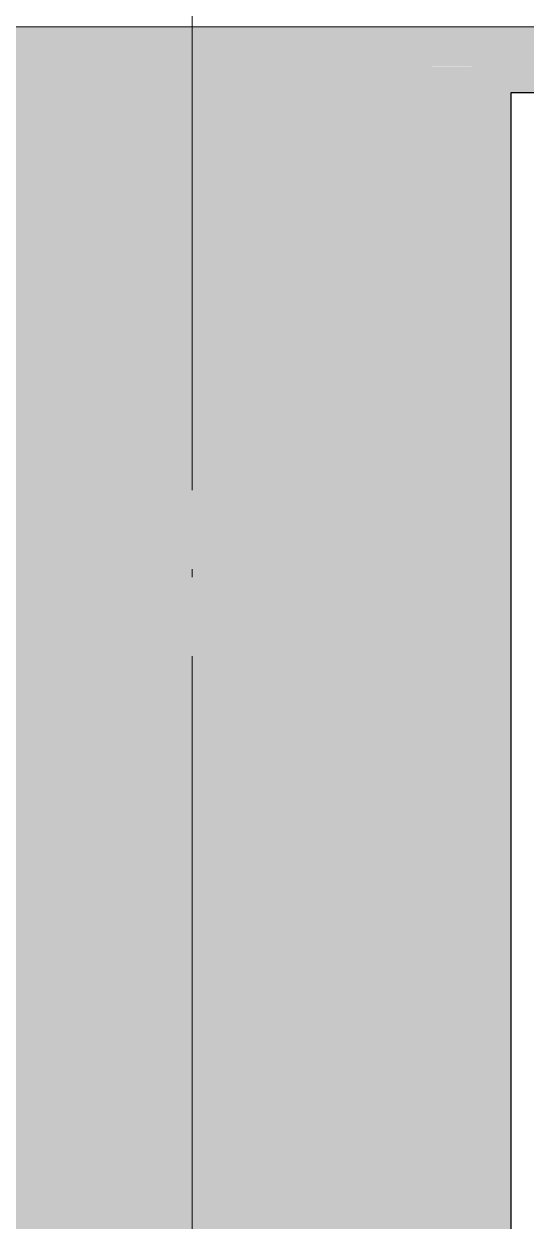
# Model space of a CAD drawing. Extents: x -965262 to 1142518, y -357520 to 71675.
# Drawn here: x -854492 to -853222, y -93203 to -90171 of the extents above; entities that cross this region are included whole.
import ezdxf

# ---------------------------------------------------------------- set-up
doc = ezdxf.new("R2010")
doc.units = 0
doc.header["$LTSCALE"] = 10
doc.linetypes.add('DOTE', pattern=[2.42, 2, -0.2, 0.02, -0.2])
doc.layers.get('0').update_dxf_attribs({"linetype": 'CONTINUOUS', "lineweight": 30})
doc.layers.add('DOTE', color=7, linetype='DOTE', lineweight=9)
doc.layers.add('Оборудование', color=7, linetype='CONTINUOUS', lineweight=30)

msp = doc.modelspace()

# ---------------------------------------------------------------- hatches: boundary and pattern name
at = {"lineweight": 30, "true_color": 0xed450c}
h = msp.add_hatch(color=20, dxfattribs=at)
h.dxf.hatch_style = 1
h.paths.add_polyline_path([(-853716.2, -101638.9), (-854066.2, -101638.9), (-854066.2, -101738.9), (-853816.2, -101738.9), (-853816.2, -102238.9), (-853816.2, -102338.9), (-853716.2, -102338.9)], flags=17)
h.paths.add_polyline_path([(-853816.2, -102238.9), (-854066.2, -102238.9), (-854066.2, -102338.9), (-853816.2, -102338.9)], flags=16)
h.paths.add_polyline_path([(-854066.2, -90178.9), (-857076.2, -90178.9), (-857076.2, -92788.9), (-856976.2, -92788.9), (-856976.2, -90278.9), (-854066.2, -90278.9)])
h.paths.add_polyline_path([(-853716.2, -95638.9), (-854066.2, -95638.9), (-854066.2, -95738.9), (-853816.2, -95738.9), (-853816.2, -96238.9), (-854066.2, -96238.9), (-854066.2, -96338.9), (-853716.2, -96338.9)], flags=17)
h.paths.add_polyline_path([(-854066.2, -95638.9), (-854416.2, -95638.9), (-854416.2, -96338.9), (-854066.2, -96338.9), (-854066.2, -96238.9), (-854316.2, -96238.9), (-854316.2, -95738.9), (-854066.2, -95738.9)])
h.paths.add_polyline_path([(-851186.2, -102338.9), (-851186.2, -103998.9), (-851086.2, -103998.9), (-851086.2, -102238.9), (-851356.2, -102238.9), (-851356.2, -101738.9), (-851086.2, -101738.9), (-851086.2, -96238.9), (-851356.2, -96238.9), (-851356.2, -95738.9), (-851086.2, -95738.9), (-851086.2, -90178.9), (-854066.2, -90178.9), (-854066.2, -90278.9), (-851186.2, -90278.9), (-851186.2, -95638.9), (-851456.2, -95638.9), (-851456.2, -96338.9), (-851186.2, -96338.9), (-851186.2, -101638.9), (-851456.2, -101638.9), (-851456.2, -102338.9)])
h.paths.add_polyline_path([(-854192.1, -101638.9), (-854192.1, -101738.9), (-854066.2, -101738.9), (-854066.2, -101638.9)])
h.paths.add_polyline_path([(-854192.1, -102238.9), (-854192.1, -102338.9), (-854066.2, -102338.9), (-854066.2, -102238.9)])
at = {"lineweight": 30, "true_color": 0x1b8828}
h = msp.add_hatch(color=106, dxfattribs=at)
h.dxf.hatch_style = 1
h.paths.add_polyline_path([(-853459.8, -90278.9), (-856976.2, -90278.9), (-856976.2, -95638.9), (-853459.8, -95638.9)])
at = {"lineweight": 30, "true_color": 0xed450c}
h = msp.add_hatch(color=20, dxfattribs=at)
h.dxf.hatch_style = 1
h.paths.add_polyline_path([(-853359.8, -90279.4), (-853459.8, -90279.4), (-853459.8, -95044.8), (-851359.8, -95044.8), (-851359.8, -90278.9), (-851459.8, -90278.9), (-851459.8, -94944.8), (-853359.8, -94944.8)])
at = {"lineweight": 30, "true_color": 0x1b8828}
h = msp.add_hatch(color=106, dxfattribs=at)
h.dxf.hatch_style = 1
h.paths.add_polyline_path([(-851459.8, -90277.7), (-853359.8, -90277.7), (-853359.8, -94944.8), (-851459.8, -94944.8)])
h.paths.add_polyline_path([(-851559.8, -94844.8), (-853259.8, -94844.8), (-853259.8, -90344.8), (-851559.8, -90344.8)], flags=16)

# ---------------------------------------------------------------- linework, layer by layer
at = {"lineweight": 15}
msp.add_line((-857076.2, -90178.9), (-851086.2, -90178.9), dxfattribs=at)
at = {"color": 6, "lineweight": 30, "elevation": -2902.6}
msp.add_lwpolyline([(-853259.8, -90344.8), (-851559.8, -90344.8), (-851559.8, -94844.8), (-853259.8, -94844.8)], close=True, dxfattribs=at)
at = {"layer": 'DOTE', "ltscale": 100, "extrusion": (0, -1, 0)}
msp.add_line((-854066.2, -89352.1, -1451.3), (-854066.2, -108434.5, -1451.3), dxfattribs=at)
at = {"layer": 'Оборудование', "color": 7, "lineweight": 0}
for p, q in [((-853259.8, -94844.8, -2902.6), (-853259.8, -90344.8, -2902.6)), ((-853259.8, -90344.8, -2902.6), (-851559.8, -90344.8, -2902.6))]:
    msp.add_line(p, q, dxfattribs=at)

doc.saveas('drawing.dxf')
